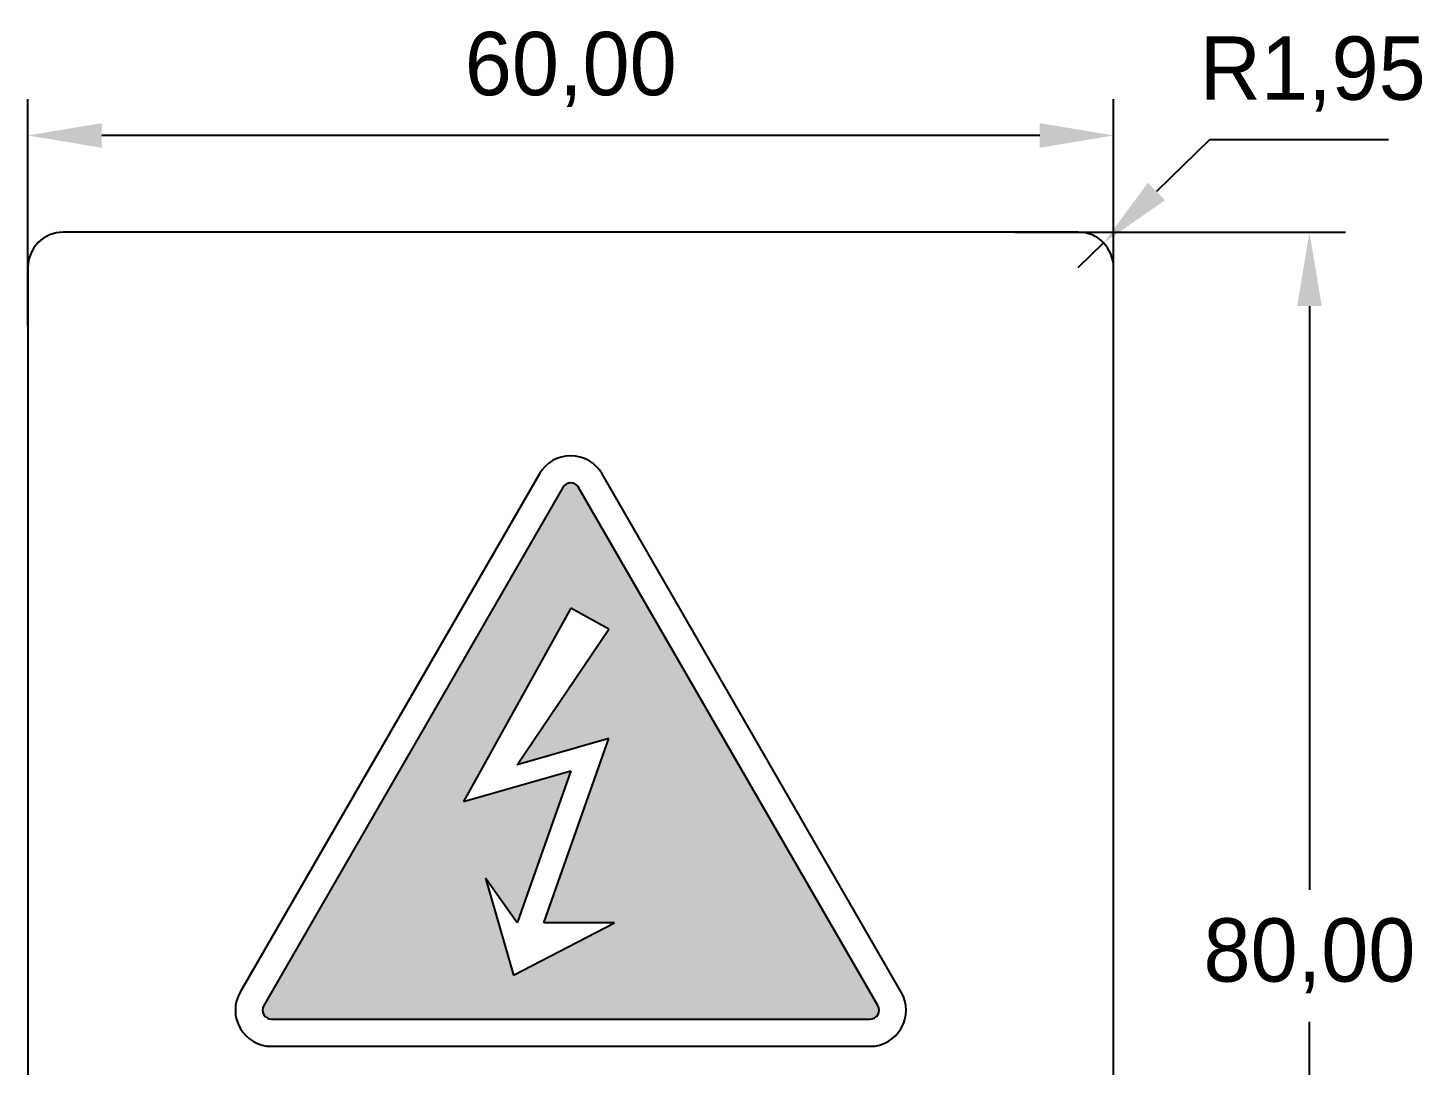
# Model space of a CAD drawing. Header units: millimetres. Extents: x 98 to 177, y -41 to 63.
# Drawn here: x 97.7 to 174.9, y 5.6 to 62.9 of the extents above; entities that cross this region are included whole.
import ezdxf

# ---------------------------------------------------------------- set-up
doc = ezdxf.new("R2010")
doc.units = ezdxf.units.MM
doc.header["$PDSIZE"] = -1
doc.styles.get("Standard").update_dxf_attribs({"font": ''})
doc.styles.get('Standard').set_extended_font_data('汉仪长仿宋体')
doc.dimstyles.new('ISO-25', dxfattribs={"dimtxt": 2.5, "dimasz": 2.5, "dimexe": 1.25, "dimexo": 0.625, "dimtad": 1, "dimtxsty": 'Standard', "dimcen": 2.5, "dimadec": 0, "dimazin": 0, "dimtfac": 1, "dimtmove": 0, "dimatfit": 3, "dimfxl": 1, "dimarcsym": 0})

# ---------------------------------------------------------------- blocks, each defined once
blk = doc.blocks.new('*D1')
at = {"color": 0, "lineweight": -2, "transparency": 16777216}
for p, q in [((97.736, 46.461), (97.736, 58.997)), ((157.736, 46.461), (157.736, 58.997)), ((153.656, 56.997), (101.816, 56.997))]:
    blk.add_line(p, q, dxfattribs=at)
at = {"color": 0, "transparency": 16777216}
for points in [[(101.816, 57.677), (101.816, 56.317), (97.736, 56.997)], [(153.656, 57.677), (153.656, 56.317), (157.736, 56.997)]]:
    blk.add_solid(points, dxfattribs=at)
at = {"layer": 'Defpoints', "color": 0, "transparency": 16777216}
for p in [(97.736, 56.997), (97.736, 46.461), (157.736, 46.461)]:
    blk.add_point(p, dxfattribs=at)
at = {"color": 0, "transparency": 16777216, "insert": (127.736, 60.643), "char_height": 3.5, "attachment_point": 5}
blk.add_mtext('60,00', dxfattribs=at)
blk = doc.blocks.new('*D2')
at = {"color": 0, "lineweight": -2, "transparency": 16777216}
for p, q in [((152.293, 51.648), (170.56, 51.648)), ((168.56, 47.568), (168.56, 15.294)), ((168.56, -24.272), (168.56, 8.002)), ((152.293, -28.352), (170.56, -28.352))]:
    blk.add_line(p, q, dxfattribs=at)
at = {"color": 0, "transparency": 16777216}
for points in [[(167.88, 47.568), (169.24, 47.568), (168.56, 51.648)], [(167.88, -24.272), (169.24, -24.272), (168.56, -28.352)]]:
    blk.add_solid(points, dxfattribs=at)
at = {"layer": 'Defpoints', "color": 0, "transparency": 16777216}
for p in [(152.293, 51.648), (152.293, -28.352), (168.56, -28.352)]:
    blk.add_point(p, dxfattribs=at)
at = {"color": 0, "transparency": 16777216, "insert": (168.56, 11.648), "char_height": 3.5, "attachment_point": 5}
blk.add_mtext('80,00', dxfattribs=at)
blk = doc.blocks.new('*D4')
at = {"color": 0, "lineweight": -2, "transparency": 16777216}
for p, q in [((163.034, 56.746), (160.109, 53.901)), ((172.923, 56.746), (163.034, 56.746)), ((155.784, 49.696), (157.184, 51.057))]:
    blk.add_line(p, q, dxfattribs=at)
at = {"color": 0, "transparency": 16777216}
blk.add_solid([(159.635, 54.389), (160.583, 53.414), (157.184, 51.057)], dxfattribs=at)
at = {"layer": 'Defpoints', "color": 0, "transparency": 16777216}
for p in [(157.184, 51.057), (155.784, 49.696)]:
    blk.add_point(p, dxfattribs=at)
at = {"color": 0, "transparency": 16777216, "insert": (168.741, 60.392), "char_height": 3.5, "attachment_point": 5}
blk.add_mtext('R1,95', dxfattribs=at)

msp = doc.modelspace()

# ---------------------------------------------------------------- hatches: boundary and pattern name
at = {"true_color": 0xf8d731}
h = msp.add_hatch(color=40, dxfattribs=at)
h.dxf.hatch_style = 1
h.paths.add_polyline_path([(128.169, 37.539, 0.57735), (127.303, 37.539), (110.767, 8.898, 0.57735), (111.2, 8.148), (144.272, 8.148, 0.57735), (144.705, 8.898)])
h.paths.add_polyline_path([(130.147, 13.478), (124.569, 10.583), (123.033, 15.937), (124.775, 13.478), (127.736, 21.882), (121.815, 20.183), (127.736, 30.87), (129.843, 29.702), (124.775, 22.206), (129.843, 23.66), (126.256, 13.478)], flags=16)

# ---------------------------------------------------------------- linework, layer by layer
at = {"color": 7, "linetype": 'Continuous', "lineweight": 25}
for p, q in [((155.784, 51.648), (99.688, 51.648)), ((97.736, 49.696), (97.736, -26.4)), ((157.736, -26.4), (157.736, 49.696)), ((126.004, 38.289), (109.468, 9.648)), ((146.004, 9.648), (129.468, 38.289)), ((127.303, 37.539), (110.767, 8.898)), ((144.705, 8.898), (128.169, 37.539)), ((127.736, 30.87), (121.815, 20.183)), ((129.843, 29.702), (127.736, 30.87)), ((124.775, 22.206), (129.843, 29.702)), ((129.843, 23.66), (124.775, 22.206)), ((126.256, 13.478), (129.843, 23.66)), ((121.815, 20.183), (127.736, 21.882)), ((127.736, 21.882), (124.775, 13.478)), ((124.775, 13.478), (123.033, 15.937)), ((123.033, 15.937), (124.569, 10.583)), ((124.569, 10.583), (130.147, 13.478)), ((130.147, 13.478), (126.256, 13.478)), ((111.2, 8.148), (144.272, 8.148)), ((111.2, 6.648), (144.272, 6.648))]:
    msp.add_line(p, q, dxfattribs=at)
for centre, radius, start, end in [((99.688, 49.696), 1.952, 90, 180), ((155.784, 49.696), 1.952, 0, 90), ((127.736, 37.289), 2, 30, 150), ((127.736, 37.289), 0.5, 30, 150), ((111.2, 8.648), 2, 150, 270), ((144.272, 8.648), 2, 270, 30), ((111.2, 8.648), 0.5, 150, 270), ((144.272, 8.648), 0.5, 270, 30)]:
    msp.add_arc(centre, radius, start, end, dxfattribs=at)

# ---------------------------------------------------------------- dimensions: what is measured, and where the dimension line sits
at = {"color": 6}
dim = msp.add_linear_dim(base=(97.736, 56.997), p1=(157.736, 46.461), p2=(97.736, 46.461), dimstyle='ISO-25', override={"dimtxt": 3.5, "dimasz": 4.08, "dimexe": 2, "dimexo": 0, "dimgap": 1.524, "dimtih": 1, "dimtoh": 1, "dimzin": 0, "dimadec": 2, "dimtzin": 0}, dxfattribs=at)
dim.commit()
dim.dimension.update_dxf_attribs({"geometry": '*D1', "text_midpoint": (127.736, 60.643)})
dim = msp.add_radius_dim(center=(155.784, 49.696), mpoint=(157.184, 51.057), dimstyle='ISO-25', override={"dimtxt": 3.5, "dimasz": 4.08, "dimexe": 2, "dimexo": 0, "dimgap": 1.524, "dimtih": 1, "dimtoh": 1, "dimzin": 0, "dimadec": 2, "dimtzin": 0}, dxfattribs=at)
dim.commit()
dim.dimension.update_dxf_attribs({"geometry": '*D4', "text_midpoint": (168.741, 60.392)})
dim = msp.add_linear_dim(base=(168.56, -28.352), p1=(152.293, 51.648), p2=(152.293, -28.352), angle=90, dimstyle='ISO-25', override={"dimtxt": 3.5, "dimasz": 4.08, "dimexe": 2, "dimexo": 0, "dimgap": 1.524, "dimtih": 1, "dimtoh": 1, "dimzin": 0, "dimadec": 2, "dimtzin": 0}, dxfattribs=at)
dim.commit()
dim.dimension.update_dxf_attribs({"geometry": '*D2', "text_midpoint": (168.56, 11.648)})

doc.saveas('drawing.dxf')
